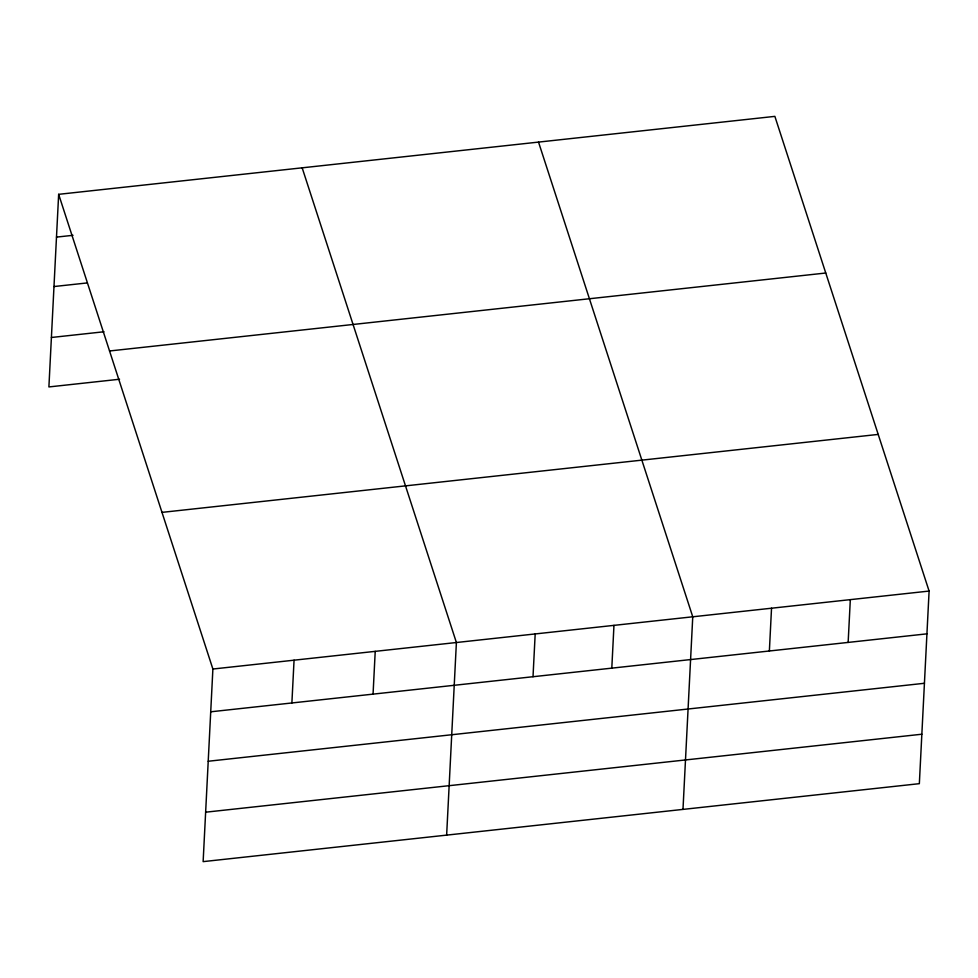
<?xml version="1.0" encoding="UTF-8"?>
<svg xmlns="http://www.w3.org/2000/svg" width="978" height="978" viewBox="0 0 978 978"><rect width="100%" height="100%" fill="white"/><g stroke="black" fill="none" stroke-linecap="round" stroke-linejoin="round"><path stroke-width="1.47" d="M58.656 194.329L212.886 669.025L203.131 861.63L919.344 783.671L929.1 591.067L774.869 116.37L58.656 194.329L48.9 386.933L119.548 379.244M291.884 702.962L294.06 660.199M373.058 694.135L375.222 651.36M446.64 835.126L456.396 642.522L302.165 167.825M533.01 676.727L535.186 633.952M611.8 668.145L613.964 625.37M682.986 809.393L692.754 616.8L538.523 142.091M769.368 650.993L771.532 608.218M848.146 642.424L850.322 599.648M56.492 237.104L73.02 235.307M53.986 286.542L87.054 282.948M51.406 337.483L104.01 331.762M109.548 350.98L825.762 273.021M161.993 512.374L878.207 434.415M212.886 669.025L929.1 591.067M210.722 711.801L926.936 633.842M208.216 761.251L924.43 683.28M205.637 812.192L921.851 734.221"/></g></svg>
